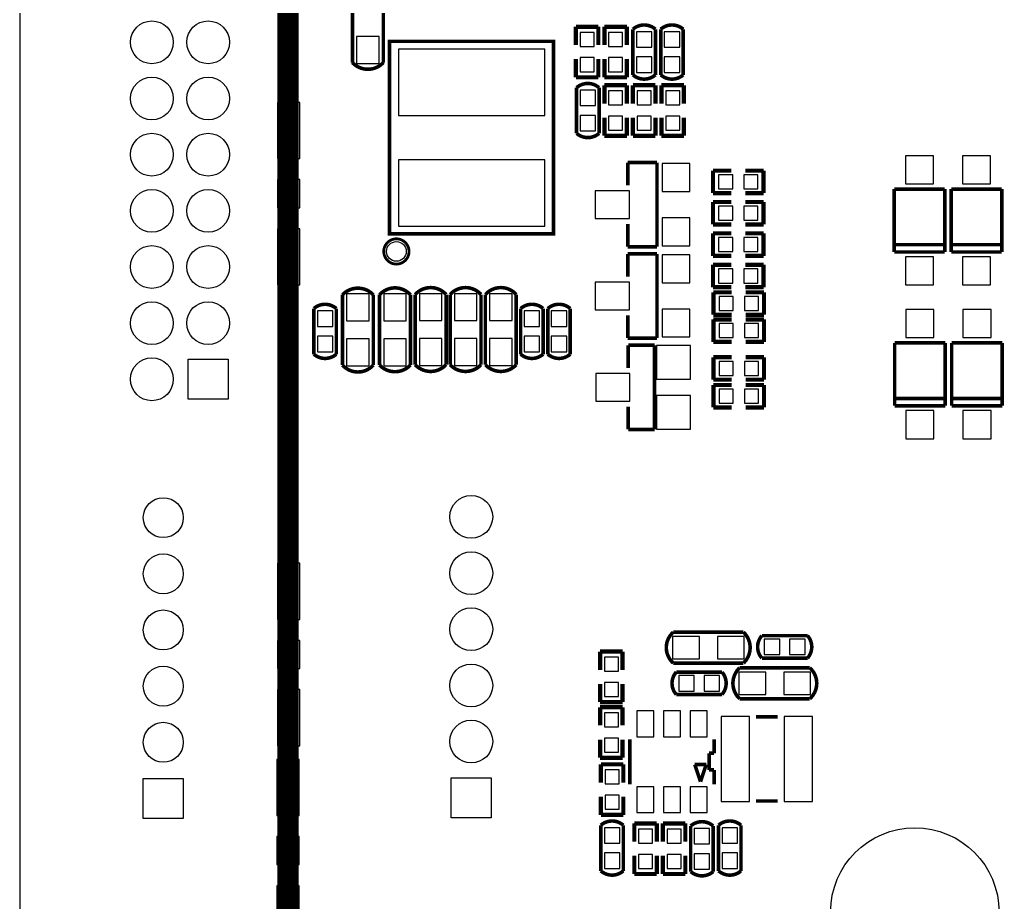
# Model space of a CAD drawing. Extents: x -3 to 180, y 0 to 107.
# Drawn here: x -3 to 32.1, y 43.98 to 75.41 of the extents above; entities that cross this region are included whole.
import ezdxf

# ---------------------------------------------------------------- set-up
doc = ezdxf.new("R2010")
doc.units = 0
doc.header["$MEASUREMENT"] = 0
for name, color, linetype in [('BG_OUTLINE', 254, 'CONTINUOUS'), ('BG_SILKSCREEN_BOTTOM', 141, 'CONTINUOUS'), ('PG_SILKSCREEN_BOTTOM', 85, 'CONTINUOUS'), ('PIN_BOTTOM', 5, 'CONTINUOUS')]:
    doc.layers.add(name, color=color, linetype=linetype)

msp = doc.modelspace()

# ---------------------------------------------------------------- linework, layer by layer
at = {"layer": 'BG_OUTLINE'}
msp.add_lwpolyline([(-2.999994, 103.031341), (-2.999994, 3.991813, 0.414214), (0.991819, 0), (176.017809, 0, 0.378859), (179.786788, 3.768979), (179.786788, 102.98717, 0.42493), (175.712984, 107.061), (166.5478, 107.060975), (166.5478, 97.5868), (152.3746, 97.5868), (152.3746, 107.060949), (46.3042, 107.06067), (46.3042, 105.8672), (42.0624, 105.8672), (42.0624, 107.06067), (30.607, 107.060644), (30.607, 105.8672), (26.3652, 105.8672), (26.3652, 107.060644), (1.029665, 107.060619, 0.418755)], format="xyb", close=True, dxfattribs=at)
at = {"layer": 'BG_SILKSCREEN_BOTTOM'}
msp.add_lwpolyline([(6.5532, 90.9066, 0.762, 0.762, 0), (6.5532, 12.5984, 0.762, 0.762, 0)], format="xyseb", dxfattribs=at)
at = {"layer": 'PG_SILKSCREEN_BOTTOM'}
for points in [[(8.84809, 73.883291, 0.127, 0.127, 0), (8.84809, 76.383109, 0.127, 0.127, -0.450474), (9.94791, 76.383109, 0.127, 0.127, 0)], [(9.94791, 76.383109, 0.127, 0.127, 0), (9.94791, 73.883291, 0.127, 0.127, 0)], [(16.805986, 75.159286, 0.150089, 0.150089, 0), (16.805986, 74.5093, 0.150089, 0.150089, 0)], [(17.605985, 75.159286, 0.150089, 0.150089, 0), (16.805986, 75.159286, 0.150089, 0.150089, 0)], [(17.605985, 74.5093, 0.150089, 0.150089, 0), (17.605985, 75.159286, 0.150089, 0.150089, 0)], [(17.821961, 75.159387, 0.150089, 0.150089, 0), (17.821961, 74.509401, 0.150089, 0.150089, 0)], [(18.621959, 75.159387, 0.150089, 0.150089, 0), (17.821961, 75.159387, 0.150089, 0.150089, 0)], [(18.621959, 74.509401, 0.150089, 0.150089, 0), (18.621959, 75.159387, 0.150089, 0.150089, 0)], [(18.83791, 74.5093, 0.127, 0.127, 0), (18.83791, 75.072189, 0.127, 0.127, -0.37791), (19.637908, 75.072189, 0.127, 0.127, 0)], [(19.637908, 75.072189, 0.127, 0.127, 0), (19.637908, 74.5093, 0.127, 0.127, 0)], [(19.828561, 74.009529, 0.127, 0.127, 0), (19.828561, 75.07224, 0.127, 0.127, -0.37791), (20.628559, 75.07224, 0.127, 0.127, 0)], [(20.628559, 75.07224, 0.127, 0.127, 0), (20.628559, 74.009529, 0.127, 0.127, 0)], [(10.17016, 74.13244, 0.127, 0.127, 0), (10.17016, 74.64044, 0.127, 0.127, 0), (16.01216, 74.64044, 0.127, 0.127, 0), (16.01216, 67.78244, 0.127, 0.127, 0), (10.17016, 67.78244, 0.127, 0.127, 0), (10.17016, 74.13244, 0.127, 0.127, 0)], [(19.637908, 74.5093, 0.127, 0.127, 0), (19.637908, 73.446589, 0.127, 0.127, -0.37791), (18.83791, 73.446589, 0.127, 0.127, 0)], [(18.83791, 73.446589, 0.127, 0.127, 0), (18.83791, 74.5093, 0.127, 0.127, 0)], [(16.805986, 73.359493, 0.150089, 0.150089, 0), (16.805986, 74.009479, 0.150089, 0.150089, 0)], [(17.605985, 74.009479, 0.150089, 0.150089, 0), (17.605985, 73.359493, 0.150089, 0.150089, 0)], [(17.821961, 73.359594, 0.150089, 0.150089, 0), (17.821961, 74.00958, 0.150089, 0.150089, 0)], [(18.621959, 74.00958, 0.150089, 0.150089, 0), (18.621959, 73.359594, 0.150089, 0.150089, 0)], [(20.628559, 74.009529, 0.127, 0.127, 0), (20.628559, 73.44664, 0.127, 0.127, -0.37791), (19.828561, 73.44664, 0.127, 0.127, 0)], [(19.828561, 73.44664, 0.127, 0.127, 0), (19.828561, 74.009529, 0.127, 0.127, 0)], [(9.94791, 73.883291, 0.127, 0.127, -0.432734), (8.84809, 73.883291, 0.127, 0.127, 0)], [(17.605985, 73.359493, 0.150089, 0.150089, 0), (16.805986, 73.359493, 0.150089, 0.150089, 0)], [(18.621959, 73.359594, 0.150089, 0.150089, 0), (17.821961, 73.359594, 0.150089, 0.150089, 0)], [(16.831361, 71.926729, 0.127, 0.127, 0), (16.831361, 72.98944, 0.127, 0.127, -0.37791), (17.631359, 72.98944, 0.127, 0.127, 0)], [(17.631359, 72.98944, 0.127, 0.127, 0), (17.631359, 71.926729, 0.127, 0.127, 0)], [(17.821961, 73.076537, 0.150089, 0.150089, 0), (18.621959, 73.076537, 0.150089, 0.150089, 0)], [(17.821961, 72.426551, 0.150089, 0.150089, 0), (17.821961, 73.076537, 0.150089, 0.150089, 0)], [(18.621959, 73.076537, 0.150089, 0.150089, 0), (18.621959, 72.426551, 0.150089, 0.150089, 0)], [(18.837961, 73.076537, 0.150089, 0.150089, 0), (18.837961, 72.426551, 0.150089, 0.150089, 0)], [(19.637959, 73.076537, 0.150089, 0.150089, 0), (18.837961, 73.076537, 0.150089, 0.150089, 0)], [(19.637959, 72.426551, 0.150089, 0.150089, 0), (19.637959, 73.076537, 0.150089, 0.150089, 0)], [(19.853961, 73.076537, 0.150089, 0.150089, 0), (19.853961, 72.426551, 0.150089, 0.150089, 0)], [(20.653959, 73.076537, 0.150089, 0.150089, 0), (19.853961, 73.076537, 0.150089, 0.150089, 0)], [(20.653959, 72.426551, 0.150089, 0.150089, 0), (20.653959, 73.076537, 0.150089, 0.150089, 0)], [(17.631359, 71.926729, 0.127, 0.127, 0), (17.631359, 71.36384, 0.127, 0.127, -0.37791), (16.831361, 71.36384, 0.127, 0.127, 0)], [(16.831361, 71.36384, 0.127, 0.127, 0), (16.831361, 71.926729, 0.127, 0.127, 0)], [(17.821961, 71.926729, 0.150089, 0.150089, 0), (17.821961, 71.276743, 0.150089, 0.150089, 0)], [(18.621959, 71.276743, 0.150089, 0.150089, 0), (18.621959, 71.926729, 0.150089, 0.150089, 0)], [(18.837961, 71.276743, 0.150089, 0.150089, 0), (18.837961, 71.926729, 0.150089, 0.150089, 0)], [(19.637959, 71.926729, 0.150089, 0.150089, 0), (19.637959, 71.276743, 0.150089, 0.150089, 0)], [(19.853961, 71.276743, 0.150089, 0.150089, 0), (19.853961, 71.926729, 0.150089, 0.150089, 0)], [(20.653959, 71.926729, 0.150089, 0.150089, 0), (20.653959, 71.276743, 0.150089, 0.150089, 0)], [(17.821961, 71.276743, 0.150089, 0.150089, 0), (18.621959, 71.276743, 0.150089, 0.150089, 0)], [(19.637959, 71.276743, 0.150089, 0.150089, 0), (18.837961, 71.276743, 0.150089, 0.150089, 0)], [(20.653959, 71.276743, 0.150089, 0.150089, 0), (19.853961, 71.276743, 0.150089, 0.150089, 0)], [(18.65376, 70.32244, 0.127, 0.127, 0), (19.69516, 70.32244, 0.127, 0.127, 0)], [(18.65376, 69.50964, 0.127, 0.127, 0), (18.65376, 70.32244, 0.127, 0.127, 0)], [(19.69516, 70.32244, 0.127, 0.127, 0), (19.69516, 67.32524, 0.127, 0.127, 0)], [(21.690863, 70.036639, 0.150089, 0.150089, 0), (22.340849, 70.036639, 0.150089, 0.150089, 0)], [(21.690863, 69.236641, 0.150089, 0.150089, 0), (21.690863, 70.036639, 0.150089, 0.150089, 0)], [(23.490657, 70.036639, 0.150089, 0.150089, 0), (22.840671, 70.036639, 0.150089, 0.150089, 0)], [(23.490657, 69.236641, 0.150089, 0.150089, 0), (23.490657, 70.036639, 0.150089, 0.150089, 0)], [(22.340849, 69.236641, 0.150089, 0.150089, 0), (21.690863, 69.236641, 0.150089, 0.150089, 0)], [(22.840671, 69.236641, 0.150089, 0.150089, 0), (23.490657, 69.236641, 0.150089, 0.150089, 0)], [(28.142463, 69.378043, 0.127, 0.127, 0), (28.142463, 67.139337, 0.127, 0.127, 0)], [(29.942257, 69.378043, 0.127, 0.127, 0), (28.142463, 69.378043, 0.127, 0.127, 0)], [(29.942257, 67.139337, 0.127, 0.127, 0), (29.942257, 69.378043, 0.127, 0.127, 0)], [(30.174463, 69.378043, 0.127, 0.127, 0), (30.174463, 67.139337, 0.127, 0.127, 0)], [(31.974257, 69.378043, 0.127, 0.127, 0), (30.174463, 69.378043, 0.127, 0.127, 0)], [(31.974257, 67.139337, 0.127, 0.127, 0), (31.974257, 69.378043, 0.127, 0.127, 0)], [(21.690863, 68.919039, 0.150089, 0.150089, 0), (21.690863, 68.119041, 0.150089, 0.150089, 0)], [(22.340849, 68.919039, 0.150089, 0.150089, 0), (21.690863, 68.919039, 0.150089, 0.150089, 0)], [(22.840671, 68.919039, 0.150089, 0.150089, 0), (23.490657, 68.919039, 0.150089, 0.150089, 0)], [(23.490657, 68.919039, 0.150089, 0.150089, 0), (23.490657, 68.119041, 0.150089, 0.150089, 0)], [(18.65376, 67.32524, 0.127, 0.127, 0), (18.65376, 68.13804, 0.127, 0.127, 0)], [(21.690863, 68.119041, 0.150089, 0.150089, 0), (22.340849, 68.119041, 0.150089, 0.150089, 0)], [(23.490657, 68.119041, 0.150089, 0.150089, 0), (22.840671, 68.119041, 0.150089, 0.150089, 0)], [(21.690863, 67.801439, 0.150089, 0.150089, 0), (21.690863, 67.001441, 0.150089, 0.150089, 0)], [(22.340849, 67.801439, 0.150089, 0.150089, 0), (21.690863, 67.801439, 0.150089, 0.150089, 0)], [(22.840671, 67.801439, 0.150089, 0.150089, 0), (23.490657, 67.801439, 0.150089, 0.150089, 0)], [(23.490657, 67.801439, 0.150089, 0.150089, 0), (23.490657, 67.001441, 0.150089, 0.150089, 0)], [(10.864088, 67.1576, 0.100101, 0.100101, 1), (9.963912, 67.1576, 0.100101, 0.100101, 1), (10.864088, 67.1576, 0.100101, 0.100101, 0)], [(19.69516, 67.32524, 0.127, 0.127, 0), (18.65376, 67.32524, 0.127, 0.127, 0)], [(29.942257, 67.40144, 0.127, 0.127, 0), (28.142463, 67.40144, 0.127, 0.127, 0)], [(31.974257, 67.40144, 0.127, 0.127, 0), (30.174463, 67.40144, 0.127, 0.127, 0)], [(18.65376, 67.07124, 0.127, 0.127, 0), (19.69516, 67.07124, 0.127, 0.127, 0)], [(18.65376, 66.25844, 0.127, 0.127, 0), (18.65376, 67.07124, 0.127, 0.127, 0)], [(19.69516, 67.07124, 0.127, 0.127, 0), (19.69516, 64.07404, 0.127, 0.127, 0)], [(21.690863, 67.001441, 0.150089, 0.150089, 0), (22.340849, 67.001441, 0.150089, 0.150089, 0)], [(23.490657, 67.001441, 0.150089, 0.150089, 0), (22.840671, 67.001441, 0.150089, 0.150089, 0)], [(28.142463, 67.139337, 0.127, 0.127, 0), (29.942257, 67.139337, 0.127, 0.127, 0)], [(30.174463, 67.139337, 0.127, 0.127, 0), (31.974257, 67.139337, 0.127, 0.127, 0)], [(21.690863, 66.683839, 0.150089, 0.150089, 0), (21.690863, 65.883841, 0.150089, 0.150089, 0)], [(22.340849, 66.683839, 0.150089, 0.150089, 0), (21.690863, 66.683839, 0.150089, 0.150089, 0)], [(22.840671, 66.683839, 0.150089, 0.150089, 0), (23.490657, 66.683839, 0.150089, 0.150089, 0)], [(23.490657, 66.683839, 0.150089, 0.150089, 0), (23.490657, 65.883841, 0.150089, 0.150089, 0)], [(8.49249, 65.613509, 0.127, 0.127, -0.432734), (9.59231, 65.613509, 0.127, 0.127, 0)], [(9.59231, 65.613509, 0.127, 0.127, 0), (9.59231, 63.113691, 0.127, 0.127, -0.450474), (8.49249, 63.113691, 0.127, 0.127, 0)], [(8.49249, 63.113691, 0.127, 0.127, 0), (8.49249, 65.613509, 0.127, 0.127, 0)], [(9.81329, 63.113691, 0.127, 0.127, 0), (9.81329, 65.613509, 0.127, 0.127, -0.450474), (10.91311, 65.613509, 0.127, 0.127, 0)], [(10.91311, 65.613509, 0.127, 0.127, 0), (10.91311, 63.113691, 0.127, 0.127, 0)], [(11.083341, 63.123902, 0.127, 0.127, 0), (11.083341, 65.623719, 0.127, 0.127, -0.450474), (12.183161, 65.623719, 0.127, 0.127, 0)], [(12.183161, 65.623719, 0.127, 0.127, 0), (12.183161, 63.123902, 0.127, 0.127, 0)], [(12.327941, 63.123851, 0.127, 0.127, 0), (12.327941, 65.623669, 0.127, 0.127, -0.450474), (13.427761, 65.623669, 0.127, 0.127, 0)], [(13.427761, 65.623669, 0.127, 0.127, 0), (13.427761, 63.123851, 0.127, 0.127, 0)], [(13.58265, 63.123851, 0.127, 0.127, 0), (13.58265, 65.623669, 0.127, 0.127, -0.450474), (14.68247, 65.623669, 0.127, 0.127, 0)], [(14.68247, 65.623669, 0.127, 0.127, 0), (14.68247, 63.123851, 0.127, 0.127, 0)], [(21.690863, 65.883841, 0.150089, 0.150089, 0), (22.340849, 65.883841, 0.150089, 0.150089, 0)], [(21.706103, 65.703399, 0.150089, 0.150089, 0), (21.706103, 64.903401, 0.150089, 0.150089, 0)], [(22.356089, 65.703399, 0.150089, 0.150089, 0), (21.706103, 65.703399, 0.150089, 0.150089, 0)], [(23.490657, 65.883841, 0.150089, 0.150089, 0), (22.840671, 65.883841, 0.150089, 0.150089, 0)], [(22.855911, 65.703399, 0.150089, 0.150089, 0), (23.505897, 65.703399, 0.150089, 0.150089, 0)], [(23.505897, 65.703399, 0.150089, 0.150089, 0), (23.505897, 64.903401, 0.150089, 0.150089, 0)], [(7.474001, 64.062889, 0.127, 0.127, 0), (7.474001, 65.1256, 0.127, 0.127, -0.37791), (8.273999, 65.1256, 0.127, 0.127, 0)], [(14.840001, 64.562711, 0.127, 0.127, 0), (14.840001, 65.1256, 0.127, 0.127, -0.37791), (15.639999, 65.1256, 0.127, 0.127, 0)], [(15.805201, 64.062889, 0.127, 0.127, 0), (15.805201, 65.1256, 0.127, 0.127, -0.37791), (16.605199, 65.1256, 0.127, 0.127, 0)], [(8.273999, 65.1256, 0.127, 0.127, 0), (8.273999, 64.062889, 0.127, 0.127, 0)], [(15.639999, 65.1256, 0.127, 0.127, 0), (15.639999, 64.562711, 0.127, 0.127, 0)], [(16.605199, 65.1256, 0.127, 0.127, 0), (16.605199, 64.062889, 0.127, 0.127, 0)], [(18.65376, 64.07404, 0.127, 0.127, 0), (18.65376, 64.88684, 0.127, 0.127, 0)], [(21.706103, 64.903401, 0.150089, 0.150089, 0), (22.356089, 64.903401, 0.150089, 0.150089, 0)], [(23.505897, 64.903401, 0.150089, 0.150089, 0), (22.855911, 64.903401, 0.150089, 0.150089, 0)], [(15.639999, 64.562711, 0.127, 0.127, 0), (15.639999, 63.5, 0.127, 0.127, -0.37791), (14.840001, 63.5, 0.127, 0.127, 0)], [(14.840001, 63.5, 0.127, 0.127, 0), (14.840001, 64.562711, 0.127, 0.127, 0)], [(21.706103, 64.738199, 0.150089, 0.150089, 0), (21.706103, 63.938201, 0.150089, 0.150089, 0)], [(22.356089, 64.738199, 0.150089, 0.150089, 0), (21.706103, 64.738199, 0.150089, 0.150089, 0)], [(22.855911, 64.738199, 0.150089, 0.150089, 0), (23.505897, 64.738199, 0.150089, 0.150089, 0)], [(23.505897, 64.738199, 0.150089, 0.150089, 0), (23.505897, 63.938201, 0.150089, 0.150089, 0)], [(8.273999, 64.062889, 0.127, 0.127, 0), (8.273999, 63.5, 0.127, 0.127, -0.37791), (7.474001, 63.5, 0.127, 0.127, 0)], [(7.474001, 63.5, 0.127, 0.127, 0), (7.474001, 64.062889, 0.127, 0.127, 0)], [(16.605199, 64.062889, 0.127, 0.127, 0), (16.605199, 63.5, 0.127, 0.127, -0.37791), (15.805201, 63.5, 0.127, 0.127, 0)], [(15.805201, 63.5, 0.127, 0.127, 0), (15.805201, 64.062889, 0.127, 0.127, 0)], [(19.69516, 64.07404, 0.127, 0.127, 0), (18.65376, 64.07404, 0.127, 0.127, 0)], [(18.669, 63.006351, 0.127, 0.127, 0), (18.669, 63.819151, 0.127, 0.127, 0)], [(18.669, 63.819151, 0.127, 0.127, 0), (19.6088, 63.819151, 0.127, 0.127, 0)], [(19.6088, 63.819151, 0.127, 0.127, 0), (19.6088, 60.821951, 0.127, 0.127, 0)], [(21.706103, 63.938201, 0.150089, 0.150089, 0), (22.356089, 63.938201, 0.150089, 0.150089, 0)], [(23.505897, 63.938201, 0.150089, 0.150089, 0), (22.855911, 63.938201, 0.150089, 0.150089, 0)], [(28.157703, 63.901803, 0.127, 0.127, 0), (28.157703, 61.663097, 0.127, 0.127, 0)], [(29.957497, 63.901803, 0.127, 0.127, 0), (28.157703, 63.901803, 0.127, 0.127, 0)], [(29.957497, 61.663097, 0.127, 0.127, 0), (29.957497, 63.901803, 0.127, 0.127, 0)], [(30.189703, 63.901803, 0.127, 0.127, 0), (30.189703, 61.663097, 0.127, 0.127, 0)], [(31.989497, 63.901803, 0.127, 0.127, 0), (30.189703, 63.901803, 0.127, 0.127, 0)], [(31.989497, 61.663097, 0.127, 0.127, 0), (31.989497, 63.901803, 0.127, 0.127, 0)], [(10.91311, 63.113691, 0.127, 0.127, -0.432734), (9.81329, 63.113691, 0.127, 0.127, 0)], [(12.183161, 63.123902, 0.127, 0.127, -0.432734), (11.083341, 63.123902, 0.127, 0.127, 0)], [(13.427761, 63.123851, 0.127, 0.127, -0.432734), (12.327941, 63.123851, 0.127, 0.127, 0)], [(14.68247, 63.123851, 0.127, 0.127, -0.432734), (13.58265, 63.123851, 0.127, 0.127, 0)], [(21.706103, 63.391999, 0.150089, 0.150089, 0), (22.356089, 63.391999, 0.150089, 0.150089, 0)], [(21.706103, 62.592001, 0.150089, 0.150089, 0), (21.706103, 63.391999, 0.150089, 0.150089, 0)], [(23.505897, 63.391999, 0.150089, 0.150089, 0), (22.855911, 63.391999, 0.150089, 0.150089, 0)], [(23.505897, 62.592001, 0.150089, 0.150089, 0), (23.505897, 63.391999, 0.150089, 0.150089, 0)], [(22.356089, 62.592001, 0.150089, 0.150089, 0), (21.706103, 62.592001, 0.150089, 0.150089, 0)], [(21.706103, 62.401399, 0.150089, 0.150089, 0), (21.706103, 61.601401, 0.150089, 0.150089, 0)], [(22.356089, 62.401399, 0.150089, 0.150089, 0), (21.706103, 62.401399, 0.150089, 0.150089, 0)], [(22.855911, 62.592001, 0.150089, 0.150089, 0), (23.505897, 62.592001, 0.150089, 0.150089, 0)], [(22.855911, 62.401399, 0.150089, 0.150089, 0), (23.505897, 62.401399, 0.150089, 0.150089, 0)], [(23.505897, 62.401399, 0.150089, 0.150089, 0), (23.505897, 61.601401, 0.150089, 0.150089, 0)], [(29.957497, 61.9252, 0.127, 0.127, 0), (28.157703, 61.9252, 0.127, 0.127, 0)], [(31.989497, 61.9252, 0.127, 0.127, 0), (30.189703, 61.9252, 0.127, 0.127, 0)], [(18.669, 60.821951, 0.127, 0.127, 0), (18.669, 61.634751, 0.127, 0.127, 0)], [(21.706103, 61.601401, 0.150089, 0.150089, 0), (22.356089, 61.601401, 0.150089, 0.150089, 0)], [(23.505897, 61.601401, 0.150089, 0.150089, 0), (22.855911, 61.601401, 0.150089, 0.150089, 0)], [(28.157703, 61.663097, 0.127, 0.127, 0), (29.957497, 61.663097, 0.127, 0.127, 0)], [(30.189703, 61.663097, 0.127, 0.127, 0), (31.989497, 61.663097, 0.127, 0.127, 0)], [(19.6088, 60.821951, 0.127, 0.127, 0), (18.669, 60.821951, 0.127, 0.127, 0)], [(22.773869, 52.50053, 0.127, 0.127, 0), (20.274051, 52.50053, 0.127, 0.127, -0.450474), (20.274051, 53.60035, 0.127, 0.127, 0)], [(20.274051, 53.60035, 0.127, 0.127, 0), (22.773869, 53.60035, 0.127, 0.127, 0)], [(22.773869, 53.60035, 0.127, 0.127, -0.432734), (22.773869, 52.50053, 0.127, 0.127, 0)], [(23.991849, 52.675841, 0.127, 0.127, 0), (23.42896, 52.675841, 0.127, 0.127, -0.37791), (23.42896, 53.475839, 0.127, 0.127, 0)], [(23.42896, 53.475839, 0.127, 0.127, 0), (23.991849, 53.475839, 0.127, 0.127, 0)], [(23.991849, 53.475839, 0.127, 0.127, 0), (25.05456, 53.475839, 0.127, 0.127, -0.37791), (25.05456, 52.675841, 0.127, 0.127, 0)], [(17.669561, 52.908937, 0.150089, 0.150089, 0), (17.669561, 52.258951, 0.150089, 0.150089, 0)], [(18.469559, 52.908937, 0.150089, 0.150089, 0), (17.669561, 52.908937, 0.150089, 0.150089, 0)], [(18.469559, 52.258951, 0.150089, 0.150089, 0), (18.469559, 52.908937, 0.150089, 0.150089, 0)], [(25.05456, 52.675841, 0.127, 0.127, 0), (23.991849, 52.675841, 0.127, 0.127, 0)], [(22.636251, 51.23053, 0.127, 0.127, -0.432734), (22.636251, 52.33035, 0.127, 0.127, 0)], [(22.636251, 52.33035, 0.127, 0.127, 0), (25.136069, 52.33035, 0.127, 0.127, -0.450474), (25.136069, 51.23053, 0.127, 0.127, 0)], [(21.443671, 51.380441, 0.127, 0.127, 0), (20.38096, 51.380441, 0.127, 0.127, -0.37791), (20.38096, 52.180439, 0.127, 0.127, 0)], [(20.38096, 52.180439, 0.127, 0.127, 0), (21.443671, 52.180439, 0.127, 0.127, 0)], [(21.443671, 52.180439, 0.127, 0.127, 0), (22.00656, 52.180439, 0.127, 0.127, -0.37791), (22.00656, 51.380441, 0.127, 0.127, 0)], [(17.669561, 51.109143, 0.150089, 0.150089, 0), (17.669561, 51.759129, 0.150089, 0.150089, 0)], [(18.469559, 51.759129, 0.150089, 0.150089, 0), (18.469559, 51.109143, 0.150089, 0.150089, 0)], [(22.00656, 51.380441, 0.127, 0.127, 0), (21.443671, 51.380441, 0.127, 0.127, 0)], [(25.136069, 51.23053, 0.127, 0.127, 0), (22.636251, 51.23053, 0.127, 0.127, 0)], [(18.469559, 51.109143, 0.150089, 0.150089, 0), (17.669561, 51.109143, 0.150089, 0.150089, 0)], [(17.669561, 50.927737, 0.150089, 0.150089, 0), (18.469559, 50.927737, 0.150089, 0.150089, 0)], [(17.669561, 50.277751, 0.150089, 0.150089, 0), (17.669561, 50.927737, 0.150089, 0.150089, 0)], [(18.469559, 50.927737, 0.150089, 0.150089, 0), (18.469559, 50.277751, 0.150089, 0.150089, 0)], [(23.22576, 50.587935, 0.127, 0.127, 0), (23.98776, 50.587935, 0.127, 0.127, 0)], [(17.669561, 49.777929, 0.150089, 0.150089, 0), (17.669561, 49.127943, 0.150089, 0.150089, 0)], [(18.469559, 49.127943, 0.150089, 0.150089, 0), (18.469559, 49.777929, 0.150089, 0.150089, 0)], [(18.728461, 49.78654, 0.127, 0.127, 0), (18.728461, 48.18634, 0.127, 0.127, 0)], [(21.728659, 49.29124, 0.127, 0.127, 0), (21.728659, 49.78654, 0.127, 0.127, 0)], [(17.669561, 49.127943, 0.150089, 0.150089, 0), (18.469559, 49.127943, 0.150089, 0.150089, 0)], [(21.54936, 49.29124, 0.127, 0.127, 0), (21.728659, 49.29124, 0.127, 0.127, 0)], [(21.54936, 48.696829, 0.127, 0.127, 0), (21.54936, 49.29124, 0.127, 0.127, 0)], [(17.694961, 48.895737, 0.150089, 0.150089, 0), (17.694961, 48.245751, 0.150089, 0.150089, 0)], [(18.494959, 48.895737, 0.150089, 0.150089, 0), (17.694961, 48.895737, 0.150089, 0.150089, 0)], [(18.494959, 48.245751, 0.150089, 0.150089, 0), (18.494959, 48.895737, 0.150089, 0.150089, 0)], [(21.04136, 48.886339, 0.127, 0.127, 0), (21.24456, 48.278542, 0.127, 0.127, 0)], [(21.44776, 48.886339, 0.127, 0.127, 0), (21.04136, 48.886339, 0.127, 0.127, 0)], [(21.24456, 48.278542, 0.127, 0.127, 0), (21.44776, 48.886339, 0.127, 0.127, 0)], [(21.728659, 48.696829, 0.127, 0.127, 0), (21.54936, 48.696829, 0.127, 0.127, 0)], [(21.728659, 48.18634, 0.127, 0.127, 0), (21.728659, 48.696829, 0.127, 0.127, 0)], [(17.694961, 47.095943, 0.150089, 0.150089, 0), (17.694961, 47.745929, 0.150089, 0.150089, 0)], [(18.494959, 47.745929, 0.150089, 0.150089, 0), (18.494959, 47.095943, 0.150089, 0.150089, 0)], [(23.22576, 47.588145, 0.127, 0.127, 0), (23.98776, 47.588145, 0.127, 0.127, 0)], [(18.494959, 47.095943, 0.150089, 0.150089, 0), (17.694961, 47.095943, 0.150089, 0.150089, 0)], [(17.694961, 45.663129, 0.127, 0.127, 0), (17.694961, 46.72584, 0.127, 0.127, -0.37791), (18.494959, 46.72584, 0.127, 0.127, 0)], [(18.494959, 46.72584, 0.127, 0.127, 0), (18.494959, 45.663129, 0.127, 0.127, 0)], [(18.888761, 46.787562, 0.150089, 0.150089, 0), (19.688759, 46.787562, 0.150089, 0.150089, 0)], [(18.888761, 46.137551, 0.150089, 0.150089, 0), (18.888761, 46.787562, 0.150089, 0.150089, 0)], [(19.688759, 46.787562, 0.150089, 0.150089, 0), (19.688759, 46.137551, 0.150089, 0.150089, 0)], [(19.904761, 46.787537, 0.150089, 0.150089, 0), (19.904761, 46.137551, 0.150089, 0.150089, 0)], [(20.704759, 46.787537, 0.150089, 0.150089, 0), (19.904761, 46.787537, 0.150089, 0.150089, 0)], [(20.704759, 46.137551, 0.150089, 0.150089, 0), (20.704759, 46.787537, 0.150089, 0.150089, 0)], [(20.895361, 46.137551, 0.127, 0.127, 0), (20.895361, 46.70044, 0.127, 0.127, -0.37791), (21.695359, 46.70044, 0.127, 0.127, 0)], [(21.695359, 46.70044, 0.127, 0.127, 0), (21.695359, 46.137551, 0.127, 0.127, 0)], [(21.885961, 45.663129, 0.127, 0.127, 0), (21.885961, 46.72584, 0.127, 0.127, -0.37791), (22.685959, 46.72584, 0.127, 0.127, 0)], [(22.685959, 46.72584, 0.127, 0.127, 0), (22.685959, 45.663129, 0.127, 0.127, 0)], [(21.695359, 46.137551, 0.127, 0.127, 0), (21.695359, 45.07484, 0.127, 0.127, -0.37791), (20.895361, 45.07484, 0.127, 0.127, 0)], [(20.895361, 45.07484, 0.127, 0.127, 0), (20.895361, 46.137551, 0.127, 0.127, 0)], [(18.494959, 45.663129, 0.127, 0.127, 0), (18.494959, 45.10024, 0.127, 0.127, -0.37791), (17.694961, 45.10024, 0.127, 0.127, 0)], [(17.694961, 45.10024, 0.127, 0.127, 0), (17.694961, 45.663129, 0.127, 0.127, 0)], [(18.888761, 45.637729, 0.150089, 0.150089, 0), (18.888761, 44.987718, 0.150089, 0.150089, 0)], [(19.688759, 44.987718, 0.150089, 0.150089, 0), (19.688759, 45.637729, 0.150089, 0.150089, 0)], [(19.904761, 44.987743, 0.150089, 0.150089, 0), (19.904761, 45.637729, 0.150089, 0.150089, 0)], [(20.704759, 45.637729, 0.150089, 0.150089, 0), (20.704759, 44.987743, 0.150089, 0.150089, 0)], [(22.685959, 45.663129, 0.127, 0.127, 0), (22.685959, 45.10024, 0.127, 0.127, -0.37791), (21.885961, 45.10024, 0.127, 0.127, 0)], [(21.885961, 45.10024, 0.127, 0.127, 0), (21.885961, 45.663129, 0.127, 0.127, 0)], [(18.888761, 44.987718, 0.150089, 0.150089, 0), (19.688759, 44.987718, 0.150089, 0.150089, 0)], [(20.704759, 44.987743, 0.150089, 0.150089, 0), (19.904761, 44.987743, 0.150089, 0.150089, 0)]]:
    msp.add_lwpolyline(points, format="xyseb", dxfattribs=at)
at = {"layer": 'PIN_BOTTOM'}
for points in [[(9.79805, 74.813147), (8.99795, 74.813147), (8.99795, 73.853053), (9.79805, 73.853053)], [(16.956037, 74.459528), (17.455934, 74.459528), (17.455934, 74.959426), (16.956037, 74.959426)], [(17.972011, 74.45963), (18.471909, 74.45963), (18.471909, 74.959527), (17.972011, 74.959527)], [(18.962954, 74.434522), (19.512864, 74.434522), (19.512864, 74.984432), (18.962954, 74.984432)], [(20.503515, 74.984483), (19.953605, 74.984483), (19.953605, 74.434573), (20.503515, 74.434573)], [(15.69466, 74.364342), (10.48766, 74.364342), (10.48766, 72.002142), (15.69466, 72.002142)], [(16.956037, 73.559352), (17.455934, 73.559352), (17.455934, 74.05925), (16.956037, 74.05925)], [(17.972011, 73.559454), (18.471909, 73.559454), (18.471909, 74.059351), (17.972011, 74.059351)], [(18.962954, 73.534346), (19.512864, 73.534346), (19.512864, 74.084256), (18.962954, 74.084256)], [(20.503515, 74.084307), (19.953605, 74.084307), (19.953605, 73.534397), (20.503515, 73.534397)], [(17.506315, 72.901683), (16.956405, 72.901683), (16.956405, 72.351773), (17.506315, 72.351773)], [(18.471909, 72.876677), (17.972011, 72.876677), (17.972011, 72.376779), (18.471909, 72.376779)], [(18.988011, 72.376779), (19.487909, 72.376779), (19.487909, 72.876677), (18.988011, 72.876677)], [(20.004011, 72.376779), (20.503909, 72.376779), (20.503909, 72.876677), (20.004011, 72.876677)], [(6.97865, 72.464905), (6.17855, 72.464905), (6.17855, 70.464909), (6.97865, 70.464909)], [(17.506315, 72.001507), (16.956405, 72.001507), (16.956405, 71.451597), (17.506315, 71.451597)], [(18.471909, 71.976501), (17.972011, 71.976501), (17.972011, 71.476603), (18.471909, 71.476603)], [(18.988011, 71.476603), (19.487909, 71.476603), (19.487909, 71.976501), (18.988011, 71.976501)], [(20.004011, 71.476603), (20.503909, 71.476603), (20.503909, 71.976501), (20.004011, 71.976501)], [(29.542359, 70.565137), (28.542361, 70.565137), (28.542361, 69.565139), (29.542359, 69.565139)], [(31.574359, 70.565137), (30.574361, 70.565137), (30.574361, 69.565139), (31.574359, 69.565139)], [(15.69466, 70.420738), (10.48766, 70.420738), (10.48766, 68.058538), (15.69466, 68.058538)], [(20.864347, 70.28434), (19.873747, 70.28434), (19.873747, 69.29374), (20.864347, 69.29374)], [(21.890723, 69.886589), (21.890723, 69.386691), (22.390621, 69.386691), (22.390621, 69.886589)], [(22.790899, 69.886589), (22.790899, 69.386691), (23.290797, 69.386691), (23.290797, 69.886589)], [(6.97865, 69.714999), (6.17855, 69.714999), (6.17855, 68.715001), (6.97865, 68.715001)], [(18.716473, 69.31914), (17.497273, 69.31914), (17.497273, 68.32854), (18.716473, 68.32854)], [(22.390633, 68.269079), (22.390633, 68.768976), (21.890736, 68.768976), (21.890736, 68.269079)], [(23.290809, 68.269079), (23.290809, 68.768976), (22.790912, 68.768976), (22.790912, 68.269079)], [(20.864347, 68.35394), (19.873747, 68.35394), (19.873747, 67.36334), (20.864347, 67.36334)], [(6.97865, 67.965091), (6.17855, 67.965091), (6.17855, 65.965095), (6.97865, 65.965095)], [(22.390633, 67.151479), (22.390633, 67.651376), (21.890736, 67.651376), (21.890736, 67.151479)], [(23.290809, 67.151479), (23.290809, 67.651376), (22.790912, 67.651376), (22.790912, 67.151479)], [(20.864347, 67.03314), (19.873747, 67.03314), (19.873747, 66.04254), (20.864347, 66.04254)], [(29.542359, 66.964941), (28.542361, 66.964941), (28.542361, 65.964943), (29.542359, 65.964943)], [(31.574359, 66.964941), (30.574361, 66.964941), (30.574361, 65.964943), (31.574359, 65.964943)], [(22.390633, 66.033879), (22.390633, 66.533776), (21.890736, 66.533776), (21.890736, 66.033879)], [(23.290809, 66.033879), (23.290809, 66.533776), (22.790912, 66.533776), (22.790912, 66.033879)], [(18.716473, 66.06794), (17.497273, 66.06794), (17.497273, 65.07734), (18.716473, 65.07734)], [(8.64235, 64.683653), (9.44245, 64.683653), (9.44245, 65.643747), (8.64235, 65.643747)], [(10.76325, 65.643747), (9.96315, 65.643747), (9.96315, 64.683653), (10.76325, 64.683653)], [(12.033301, 65.653958), (11.233201, 65.653958), (11.233201, 64.693863), (12.033301, 64.693863)], [(13.277901, 65.653907), (12.477801, 65.653907), (12.477801, 64.693813), (13.277901, 64.693813)], [(14.53261, 65.653907), (13.73251, 65.653907), (13.73251, 64.693813), (14.53261, 64.693813)], [(22.405873, 65.053439), (22.405873, 65.553336), (21.905976, 65.553336), (21.905976, 65.053439)], [(23.306049, 65.053439), (23.306049, 65.553336), (22.806152, 65.553336), (22.806152, 65.053439)], [(8.148955, 65.037843), (7.599045, 65.037843), (7.599045, 64.487933), (8.148955, 64.487933)], [(14.965045, 64.487933), (15.514955, 64.487933), (15.514955, 65.037843), (14.965045, 65.037843)], [(16.480155, 65.037843), (15.930245, 65.037843), (15.930245, 64.487933), (16.480155, 64.487933)], [(20.864347, 65.10274), (19.873747, 65.10274), (19.873747, 64.11214), (20.864347, 64.11214)], [(29.557599, 65.088897), (28.557601, 65.088897), (28.557601, 64.088899), (29.557599, 64.088899)], [(31.589599, 65.088897), (30.589601, 65.088897), (30.589601, 64.088899), (31.589599, 64.088899)], [(22.405873, 64.088239), (22.405873, 64.588136), (21.905976, 64.588136), (21.905976, 64.088239)], [(23.306049, 64.088239), (23.306049, 64.588136), (22.806152, 64.588136), (22.806152, 64.088239)], [(8.148955, 64.137667), (7.599045, 64.137667), (7.599045, 63.587757), (8.148955, 63.587757)], [(8.64235, 63.083453), (9.44245, 63.083453), (9.44245, 64.043547), (8.64235, 64.043547)], [(10.76325, 64.043547), (9.96315, 64.043547), (9.96315, 63.083453), (10.76325, 63.083453)], [(12.033301, 64.053758), (11.233201, 64.053758), (11.233201, 63.093663), (12.033301, 63.093663)], [(13.277901, 64.053707), (12.477801, 64.053707), (12.477801, 63.093613), (13.277901, 63.093613)], [(14.53261, 64.053707), (13.73251, 64.053707), (13.73251, 63.093613), (14.53261, 63.093613)], [(14.965045, 63.587757), (15.514955, 63.587757), (15.514955, 64.137667), (14.965045, 64.137667)], [(16.480155, 64.137667), (15.930245, 64.137667), (15.930245, 63.587757), (16.480155, 63.587757)], [(20.882686, 63.80955), (19.682689, 63.80955), (19.682689, 62.609552), (20.882686, 62.609552)], [(4.4196, 61.894695), (2.9972, 61.894695), (2.9972, 63.317095), (4.4196, 63.317095)], [(21.905963, 63.241949), (21.905963, 62.742051), (22.405861, 62.742051), (22.405861, 63.241949)], [(22.806139, 63.241949), (22.806139, 62.742051), (23.306037, 62.742051), (23.306037, 63.241949)], [(18.731713, 62.815851), (17.512513, 62.815851), (17.512513, 61.825251), (18.731713, 61.825251)], [(22.405873, 61.751439), (22.405873, 62.251336), (21.905976, 62.251336), (21.905976, 61.751439)], [(23.306049, 61.751439), (23.306049, 62.251336), (22.806152, 62.251336), (22.806152, 61.751439)], [(20.882686, 62.03155), (19.682689, 62.03155), (19.682689, 60.831552), (20.882686, 60.831552)], [(29.557599, 61.488701), (28.557601, 61.488701), (28.557601, 60.488703), (29.557599, 60.488703)], [(31.589599, 61.488701), (30.589601, 61.488701), (30.589601, 60.488703), (31.589599, 60.488703)], [(6.17855, 54.056509), (6.97865, 54.056509), (6.97865, 56.056505), (6.17855, 56.056505)], [(20.243813, 53.45049), (20.243813, 52.65039), (21.203907, 52.65039), (21.203907, 53.45049)], [(21.844013, 53.45049), (21.844013, 52.65039), (22.804107, 52.65039), (22.804107, 53.45049)], [(24.066627, 52.800885), (24.066627, 53.350795), (23.516717, 53.350795), (23.516717, 52.800885)], [(24.966803, 52.800885), (24.966803, 53.350795), (24.416893, 53.350795), (24.416893, 52.800885)], [(6.17855, 52.306601), (6.97865, 52.306601), (6.97865, 53.306599), (6.17855, 53.306599)], [(17.819611, 52.209179), (18.319509, 52.209179), (18.319509, 52.709077), (17.819611, 52.709077)], [(20.468717, 52.055395), (20.468717, 51.505485), (21.018627, 51.505485), (21.018627, 52.055395)], [(21.368893, 52.055395), (21.368893, 51.505485), (21.918803, 51.505485), (21.918803, 52.055395)], [(23.56612, 51.38039), (23.56612, 52.18049), (22.606025, 52.18049), (22.606025, 51.38039)], [(25.16632, 51.38039), (25.16632, 52.18049), (24.206225, 52.18049), (24.206225, 51.38039)], [(17.819611, 51.309003), (18.319509, 51.309003), (18.319509, 51.808901), (17.819611, 51.808901)], [(6.17855, 49.556695), (6.97865, 49.556695), (6.97865, 51.556691), (6.17855, 51.556691)], [(18.319509, 50.727877), (17.819611, 50.727877), (17.819611, 50.227979), (18.319509, 50.227979)], [(19.583349, 49.87925), (19.583349, 50.79365), (18.973749, 50.79365), (18.973749, 49.87925)], [(20.53336, 49.87925), (20.53336, 50.79365), (19.92376, 50.79365), (19.92376, 49.87925)], [(21.483371, 49.87925), (21.483371, 50.79365), (20.873771, 50.79365), (20.873771, 49.87925)], [(21.977553, 50.59934), (21.977553, 47.57674), (22.993553, 47.57674), (22.993553, 50.59934)], [(24.219967, 50.59934), (24.219967, 47.57674), (25.235967, 47.57674), (25.235967, 50.59934)], [(18.319509, 49.827701), (17.819611, 49.827701), (17.819611, 49.327803), (18.319509, 49.327803)], [(6.95325, 49.071505), (6.15315, 49.071505), (6.15315, 47.071509), (6.95325, 47.071509)], [(17.845011, 48.195979), (18.344909, 48.195979), (18.344909, 48.695877), (17.845011, 48.695877)], [(2.82528, 46.96634), (1.40128, 46.96634), (1.40128, 48.39034), (2.82528, 48.39034)], [(13.7922, 46.99381), (12.3698, 46.99381), (12.3698, 48.41621), (13.7922, 48.41621)], [(19.583349, 47.17923), (19.583349, 48.09363), (18.973749, 48.09363), (18.973749, 47.17923)], [(20.53336, 47.17923), (20.53336, 48.09363), (19.92376, 48.09363), (19.92376, 47.17923)], [(21.483371, 47.17923), (21.483371, 48.09363), (20.873771, 48.09363), (20.873771, 47.17923)], [(17.845011, 47.295803), (18.344909, 47.295803), (18.344909, 47.795701), (17.845011, 47.795701)], [(18.369915, 46.638083), (17.820005, 46.638083), (17.820005, 46.088173), (18.369915, 46.088173)], [(19.538709, 46.587677), (19.038811, 46.587677), (19.038811, 46.087779), (19.538709, 46.087779)], [(20.054811, 46.087779), (20.554709, 46.087779), (20.554709, 46.587677), (20.054811, 46.587677)], [(21.020405, 46.062773), (21.570315, 46.062773), (21.570315, 46.612683), (21.020405, 46.612683)], [(22.560915, 46.638083), (22.011005, 46.638083), (22.011005, 46.088173), (22.560915, 46.088173)], [(6.95325, 46.321599), (6.15315, 46.321599), (6.15315, 45.321601), (6.95325, 45.321601)], [(18.369915, 45.737907), (17.820005, 45.737907), (17.820005, 45.187997), (18.369915, 45.187997)], [(19.538709, 45.687501), (19.038811, 45.687501), (19.038811, 45.187603), (19.538709, 45.187603)], [(20.054811, 45.187603), (20.554709, 45.187603), (20.554709, 45.687501), (20.054811, 45.687501)], [(21.020405, 45.162597), (21.570315, 45.162597), (21.570315, 45.712507), (21.020405, 45.712507)], [(22.560915, 45.737907), (22.011005, 45.737907), (22.011005, 45.187997), (22.560915, 45.187997)], [(6.95325, 44.571691), (6.15315, 44.571691), (6.15315, 42.571695), (6.95325, 42.571695)]]:
    msp.add_lwpolyline(points, close=True, dxfattribs=at)
for centre, radius in [((1.708404, 74.605896), 0.762), ((3.7084, 74.605896), 0.762), ((1.708404, 72.6059), 0.762), ((3.7084, 72.6059), 0.762), ((1.708404, 70.605904), 0.762), ((3.7084, 70.605904), 0.762), ((1.708404, 68.605883), 0.762), ((3.7084, 68.605883), 0.762), ((10.414, 67.1576), 0.349999), ((1.708404, 66.605887), 0.762), ((3.7084, 66.605887), 0.762), ((1.708404, 64.605891), 0.762), ((3.7084, 64.605891), 0.762), ((1.708404, 62.605895), 0.762), ((2.11328, 57.678345), 0.712), ((13.081, 57.705015), 0.762), ((2.11328, 55.678349), 0.712), ((13.081, 55.705019), 0.762), ((13.081, 53.704998), 0.762), ((2.11328, 53.678328), 0.712), ((2.11328, 51.678332), 0.712), ((13.081, 51.705002), 0.762), ((2.11328, 49.678336), 0.712), ((13.081, 49.705006), 0.762), ((28.87726, 43.63405), 2.999994)]:
    msp.add_circle(centre, radius, dxfattribs=at)

doc.saveas('drawing.dxf')
